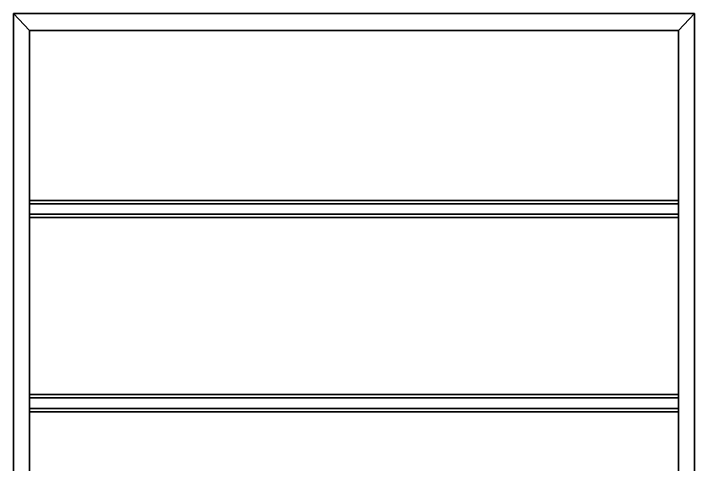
# Model space of a CAD drawing. Extents: x -252 to 252, y 0 to 101.
# Drawn here: x 94.4 to 165.1, y 54.3 to 101.1 of the extents above; entities that cross this region are included whole.
import ezdxf

# ---------------------------------------------------------------- set-up
doc = ezdxf.new("R2010")
doc.units = 0

msp = doc.modelspace()

# ---------------------------------------------------------------- linework, layer by layer
for points in [[(94.382545, 101.057129, 218.726761), (94.38253, 101.057129, 197.929291), (165.122574, 101.057129, 197.929321), (165.122574, 101.057129, 218.7267)], [(94.38253, 101.057129, 197.929291), (96.043602, 99.309204, 197.929291), (163.461472, 99.309204, 197.92926), (165.122574, 101.057129, 197.929321)], [(94.382545, 101.057129, 218.726761), (96.043617, 99.309204, 218.726791), (96.043602, 99.309204, 197.929291), (94.38253, 101.057129, 197.929291)], [(96.043602, -0.000244, 197.929291), (96.043602, 99.309204, 197.929291), (94.38253, 101.057129, 197.929291), (94.382652, -0.000244, 197.929291)], [(94.382652, -0.000244, 197.929291), (94.38253, 101.057129, 197.929291), (94.382545, 101.057129, 218.726761), (94.382668, -0.000244, 218.726761)], [(96.043617, 99.309204, 218.726791), (94.382545, 101.057129, 218.726761), (165.122574, 101.057129, 218.7267), (163.461472, 99.309204, 218.726791)], [(94.382545, 101.057129, 218.726761), (96.043617, 99.309204, 218.726791), (96.043617, -0.000244, 218.726761), (94.382668, -0.000244, 218.726761)], [(165.122574, 101.057129, 197.929321), (163.461472, 99.309204, 197.92926), (163.461472, -0.000244, 197.92926), (165.122574, -0.000244, 197.929321)], [(163.461472, 99.309204, 218.726791), (165.122574, 101.057129, 218.7267), (165.122574, -0.000244, 218.7267), (163.461472, -0.000244, 218.726791)], [(165.122574, 101.057129, 218.7267), (165.122574, 101.057129, 197.929321), (165.122574, -0.000244, 197.929321), (165.122574, -0.000244, 218.7267)], [(96.043602, 99.309204, 197.929291), (96.043617, 99.309204, 218.726791), (163.461472, 99.309204, 218.726791), (163.461472, 99.309204, 197.92926)], [(96.043602, 99.309204, 197.929291), (96.043602, -0.000244, 197.929291), (96.043617, -0.000244, 218.726761), (96.043617, 99.309204, 218.726791)], [(163.461472, -0.000244, 218.726791), (163.461472, -0.000244, 197.92926), (163.461472, 99.309204, 197.92926), (163.461472, 99.309204, 218.726791)], [(96.043617, 81.666382, 200.198975), (96.043602, 81.318726, 199.696564), (163.461472, 81.318726, 199.696655), (163.461472, 81.666382, 200.198944)], [(96.043617, 81.666382, 217.815475), (96.043617, 81.666382, 200.198975), (163.461472, 81.666382, 200.198944), (163.461472, 81.666382, 217.815399)], [(96.043617, 81.666382, 217.815475), (163.461472, 81.666382, 217.815399), (163.461472, 79.877197, 217.815399), (96.043617, 79.877197, 217.815475)], [(163.461472, 80.224854, 199.696655), (163.461472, 81.318726, 199.696655), (96.043602, 81.318726, 199.696564), (96.043602, 80.224854, 199.696564)], [(96.043602, 80.224854, 199.696564), (96.043617, 79.877197, 200.198975), (163.461472, 79.877197, 200.198944), (163.461472, 80.224854, 199.696655)], [(163.461472, 79.877197, 217.815399), (163.461472, 79.877197, 200.198944), (96.043617, 79.877197, 200.198975), (96.043617, 79.877197, 217.815475)], [(96.043617, 61.491821, 200.198975), (96.043602, 61.144165, 199.696564), (163.461472, 61.144165, 199.696655), (163.461472, 61.491821, 200.198944)], [(163.461472, 60.050293, 199.696655), (163.461472, 61.144165, 199.696655), (96.043602, 61.144165, 199.696564), (96.043602, 60.050293, 199.696564)], [(96.043617, 61.491821, 217.815475), (96.043617, 61.491821, 200.198975), (163.461472, 61.491821, 200.198944), (163.461472, 61.491821, 217.815399)], [(96.043617, 61.491821, 217.815475), (163.461472, 61.491821, 217.815399), (163.461472, 59.702759, 217.815399), (96.043617, 59.702759, 217.815475)], [(96.043602, 60.050293, 199.696564), (96.043617, 59.702759, 200.198975), (163.461472, 59.702759, 200.198944), (163.461472, 60.050293, 199.696655)], [(163.461472, 59.702759, 217.815399), (163.461472, 59.702759, 200.198944), (96.043617, 59.702759, 200.198975), (96.043617, 59.702759, 217.815475)]]:
    msp.add_3dface(points)

doc.saveas('drawing.dxf')
